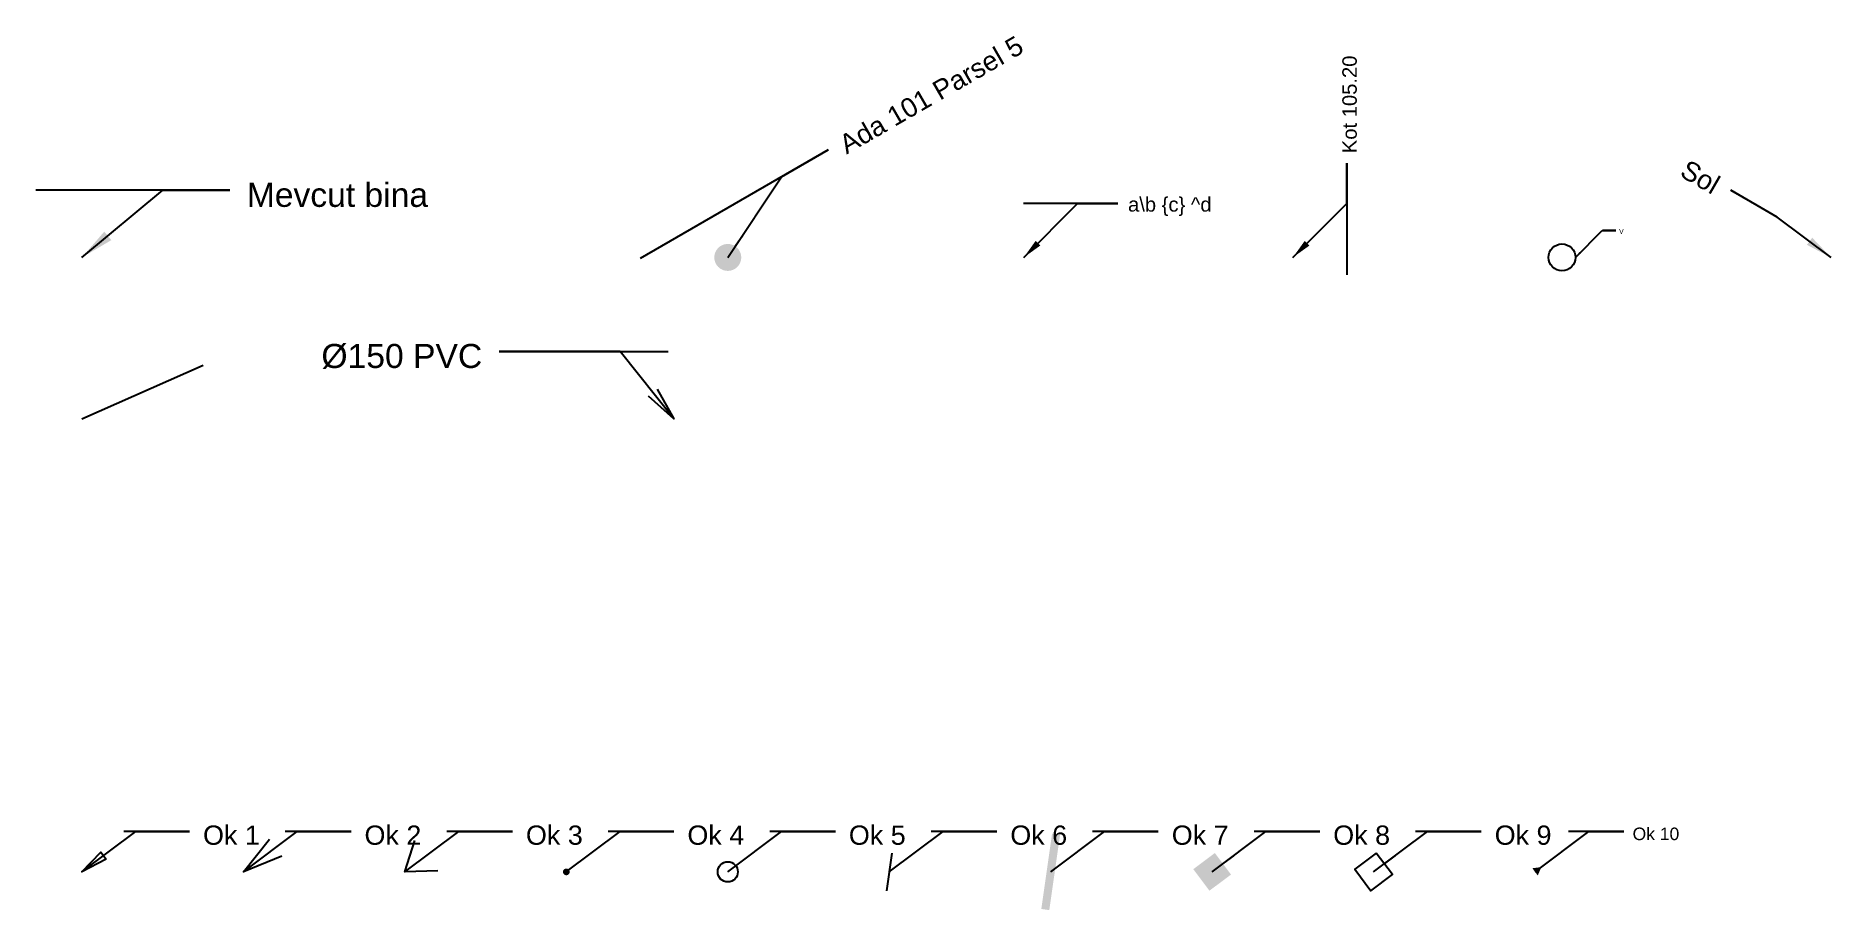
# Model space of a CAD drawing. Header units: metres. Extents: x 452342 to 452475, y 4412297 to 4412362.
import ezdxf

# ---------------------------------------------------------------- set-up
doc = ezdxf.new("R2010")
doc.units = ezdxf.units.M
doc.layers.add('Kılavuz', color=151, linetype='Continuous', lineweight=25, true_color=0x7fb2e5)
doc.styles.get("Standard").update_dxf_attribs({"font": 'arial.ttf'})
doc.dimstyles.get("Standard").update_dxf_attribs({"dimtxt": 2.5, "dimasz": 2.5, "dimexe": 1.25, "dimexo": 0.625, "dimtad": 1, "dimzin": 0, "dimdsep": 46, "dimcen": 2.5, "dimazin": 0, "dimtfac": 1, "dimtmove": 0, "dimatfit": 3, "dimarcsym": 0})

# ---------------------------------------------------------------- blocks, each defined once
blk = doc.blocks.new('Vana')
at = {"color": 0, "linetype": 'ByBlock', "lineweight": -2, "transparency": 16777216}
blk.add_circle((0, 0), 1, dxfattribs=at)
at = {"color": 0, "linetype": 'ByBlock', "lineweight": -2, "transparency": 16777216, "insert": (4.25, 1.93), "char_height": 0.358, "attachment_point": 4}
blk.add_mtext('V', dxfattribs=at)
at = {"color": 0, "linetype": 'ByBlock', "lineweight": -2, "transparency": 16777216, "annotation_type": 0, "has_hookline": 1, "hookline_direction": 1, "text_width": 0.334}
blk.add_leader([(1, 0), (3, 2), (4, 2)], dimstyle='Standard', override={"dimasz": 0.5}, dxfattribs=at)

msp = doc.modelspace()

# ---------------------------------------------------------------- block references
at = {"layer": 'Kılavuz'}
msp.add_blockref('Vana', (452455.12, 4412345.68), dxfattribs=at)

# ---------------------------------------------------------------- texts
at = {"layer": 'Kılavuz', "color": 13, "lineweight": 35, "true_color": 0xe5484d, "insert": (452401.6, 4412353.93), "char_height": 1.4316, "attachment_point": 4, "rotation": 30}
msp.add_mtext('Ada 101 Parsel 5', dxfattribs=at)
at = {"layer": 'Kılavuz'}
for s, insert, char_height, attachment_point, rotation in [('Kot 105.20', (452439.34, 4412353.43), 1.074, 4, 90), ('Sol', (452466.65, 4412350.93), 1.432, 6, 330)]:
    msp.add_mtext(s, dxfattribs=dict(at, insert=insert, char_height=char_height, attachment_point=attachment_point, rotation=rotation))
at = {"layer": 'Kılavuz', "attachment_point": 4}
for s, insert, char_height in [('Mevcut bina', (452357.37, 4412350.32), 1.7896), ('a\\\\b \\{c\\} ^ d', (452422.87, 4412349.46), 1.0737), ('Ok 1', (452354.12, 4412302.72), 1.432), ('Ok 2', (452366.12, 4412302.72), 1.432), ('Ok 3', (452378.12, 4412302.72), 1.432), ('Ok 4', (452390.12, 4412302.72), 1.432), ('Ok 5', (452402.12, 4412302.72), 1.432), ('Ok 6', (452414.12, 4412302.72), 1.432), ('Ok 7', (452426.12, 4412302.72), 1.432), ('Ok 8', (452438.12, 4412302.72), 1.432), ('Ok 9', (452450.12, 4412302.72), 1.432), ('Ok 10', (452460.37, 4412302.82), 0.931)]:
    msp.add_mtext(s, dxfattribs=dict(at, insert=insert, char_height=char_height))

# ---------------------------------------------------------------- leaders
at = {"layer": 'Kılavuz', "color": 13, "lineweight": 35, "true_color": 0xe5484d, "annotation_type": 0, "has_hookline": 1, "hookline_direction": 1, "text_width": 15.53, "horizontal_direction": (0.866025, 0.5, 0)}
msp.add_leader([(452393.12, 4412345.68), (452397.12, 4412351.68), (452400.59, 4412353.68)], dimstyle='Standard', override={"dimasz": 2, "dimldrblk": 'Dot'}, dxfattribs=at)
at = {"layer": 'Kılavuz', "annotation_type": 0, "has_hookline": 1}
for points, override, hookline_direction, text_width, horizontal_direction in [([(452435.12, 4412345.68), (452439.12, 4412349.68), (452439.12, 4412352.68)], {"dimasz": 1.5}, 1, 7.68, (0, 1, 0)), ([(452475.12, 4412345.68), (452471.12, 4412348.68), (452467.66, 4412350.68)], {"dimasz": 2}, 0, 2.96, (0.866025, -0.5, 0))]:
    msp.add_leader(points, dimstyle='Standard', override=override, dxfattribs=dict(at, hookline_direction=hookline_direction, text_width=text_width, horizontal_direction=horizontal_direction))
for points, override, hookline_direction, text_width in [([(452345.12, 4412345.68), (452351.12, 4412350.68), (452356.12, 4412350.68)], {"dimasz": 2.5}, 1, 13.8), ([(452415.12, 4412345.68), (452419.12, 4412349.68), (452422.12, 4412349.68)], {"dimasz": 1.5}, 1, 6.4), ([(452389.12, 4412333.68), (452385.12, 4412338.68), (452381.12, 4412338.68), (452376.12, 4412338.68)], {"dimasz": 2.5, "dimldrblk": 'Open'}, 0, 11.95), ([(452345.12, 4412300), (452349.12, 4412303), (452353.12, 4412303)], {"dimasz": 2, "dimldrblk": 'ClosedBlank'}, 1, 4.26), ([(452357.12, 4412300), (452361.12, 4412303), (452365.12, 4412303)], {"dimasz": 3, "dimldrblk": 'Open30'}, 1, 4.26), ([(452369.12, 4412300), (452373.12, 4412303), (452377.12, 4412303)], {"dimasz": 2, "dimldrblk": 'Open90'}, 1, 4.26), ([(452381.12, 4412300), (452385.12, 4412303), (452389.12, 4412303)], {"dimasz": 2, "dimldrblk": 'DotSmall'}, 1, 4.26), ([(452393.12, 4412300), (452397.12, 4412303), (452401.12, 4412303)], {"dimasz": 1.5, "dimldrblk": 'DotBlank'}, 1, 4.26), ([(452405.12, 4412300), (452409.12, 4412303), (452413.12, 4412303)], {"dimasz": 2, "dimldrblk": 'Oblique'}, 1, 4.26), ([(452417.12, 4412300), (452421.12, 4412303), (452425.12, 4412303)], {"dimasz": 4, "dimldrblk": 'ArchTick'}, 1, 4.26), ([(452429.12, 4412300), (452433.12, 4412303), (452437.12, 4412303)], {"dimasz": 2, "dimldrblk": 'BoxFilled'}, 1, 4.26), ([(452441.12, 4412300), (452445.12, 4412303), (452449.12, 4412303)], {"dimasz": 2, "dimldrblk": 'BoxBlank'}, 1, 4.26), ([(452453.12, 4412300), (452457.12, 4412303), (452459.72, 4412303)], {"dimasz": 0.585, "dimldrblk": 'DatumFilled'}, 1, 3.49)]:
    msp.add_leader(points, dimstyle='Standard', override=override, dxfattribs=dict(at, hookline_direction=hookline_direction, text_width=text_width))
at = {"layer": 'Kılavuz', "has_arrowhead": 0}
msp.add_leader([(452345.12, 4412333.68), (452354.12, 4412337.68)], dimstyle='Standard', override={"dimasz": 2.5}, dxfattribs=at)

# ---------------------------------------------------------------- next in the draw order: texts
at = {"layer": 'Kılavuz', "insert": (452374.87, 4412338.32), "char_height": 1.79, "attachment_point": 6, "bg_fill": 3, "box_fill_scale": 1.5, "bg_fill_color": 256, "bg_fill_transparency": 0}
msp.add_mtext('Ø150 PVC', dxfattribs=at)

doc.saveas('drawing.dxf')
